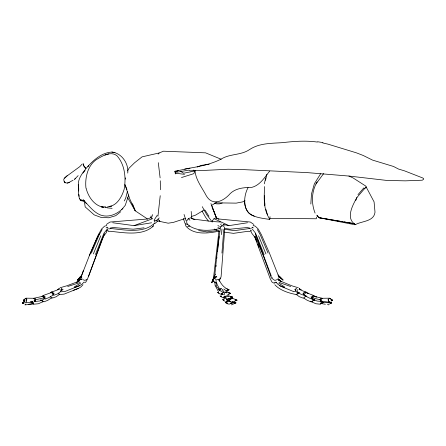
<?xml version="1.0" encoding="UTF-8"?>
<svg xmlns="http://www.w3.org/2000/svg" width="446" height="446" viewBox="0 0 446 446"><rect width="100%" height="100%" fill="white"/><g stroke="black" fill="none" stroke-linecap="round" stroke-linejoin="round"><path stroke-width="0.67" d="M160.415 189.745L160.281 180.775M320.133 299.015L320.429 301.005L321.098 301.457L321.99 300.989M52.5 297.437L52.477 298.079L56.296 296.696L59.708 294.282M251.739 228.263L252.33 227.17M81.295 276.375L81.406 277.033M295.603 290.619L295.637 288.835M160.22 195.694L157.945 216.288M310.834 204.006L311.481 193.977L314.385 183.713L320.624 173.817M264.629 186.59C264.104 196.106 263.391 206.203 267.516 215.056L265.849 209.23M264.445 195.677L264.829 205.745M244.731 200.516C244.447 205.088 245.707 209.966 249.019 213.272C254.839 217.776 262.722 218.25 269.741 219.46L270.036 216.728M221.957 253.083L223.803 229.484M220.134 277.992L219.399 281.27M303.431 294.812L303.899 292.654M221.467 234.618L221.98 229.027M215.942 266.741L216.081 265.364M216.773 258.496L216.912 257.125M53.091 292.654L53.548 295.369L57.367 293.981L60.779 291.567M320.429 301.005L320.117 299.757L320.406 299.082L320.746 298.497L321.839 298.173L313.967 296.3L312.674 297.833L312.562 298.887L312.986 299.299L317 301.028L321.098 301.457M217.52 251.65L219.176 236.597M213.55 277.68L218.936 231.128M215.925 202.779L211.242 205.662M125.281 179.186L125.449 177.865M61.548 290.619L61.977 288.835M212.145 222.091L212.335 220.909M264.288 183.841L265.749 177.876M35.044 301.457L35.574 300.437L35.273 299.082L35.117 298.497L34.303 298.173L42.816 296.3L43.909 297.833L43.892 299.299L39.543 301.028L35.044 301.457L34.47 300.989M26.353 300.782L26.621 299.4L26.069 298.196L23.37 300.197L24.602 300.938M265.537 180.295L266.847 174.358M314.424 296.016L316.443 297.003L315.155 296.662L313.666 295.525L312.646 295.982L311.793 298.452L312.312 298.887M44.572 298.887L44.817 298.452L43.886 297.164L43.892 295.982L43.151 295.525L42.069 296.662M150.631 217.865L151.088 215.897M316.705 217.068L316.303 218.769L269.858 218.334M127.444 191.379L125.61 198.453L124.256 200.94M195.013 170.422C195.476 179.515 202.071 187.627 206.219 195.621C212.547 206.749 223.803 201.023 230.242 193.542C236.079 187.989 244.252 187.487 251.828 187.37C260.079 185.257 264.629 177.324 269.652 171.147M42.582 296.713L42.816 296.3M276.158 282.803L276.314 282.262M311.52 298.525L312.049 296.439M128.721 194.947L125.27 205.316L121.674 209.631M193.207 170.06L194.813 171.002L193.915 173.639L181.461 177.547M151.389 218.205L152.638 214.587M80.509 278.36L90.527 252.648L98.404 234.618L101.554 229.027L104.515 226.2L105.602 225.843M81.579 275.65L83.391 270.505M317.112 181.862C311.553 191.278 311.096 203.014 315.077 213.099M88.642 276.158L104.542 233.604M35.546 299.015L35.457 301.005M216.176 202.066L215.914 202.841L236.168 203.131L242.473 201.927L244.988 200.739M355.769 200.421L356.934 197.483L365.759 187.22M95.399 254.627L103.957 233.219L107.23 229.121M93.392 253.897L100.774 235.8M107.637 229.601L108.183 228.263L107.296 227.17M91.374 253.083L99.112 234.992L102.167 229.484M89.456 255.363L97.334 237.328L99.224 233.972M214.448 276.241L212.642 280.06L216.728 276.375M213.556 280.974L211.571 282.77L213.378 278.956M248.065 187.643C243.07 196.708 242.434 212.352 254.237 216.171M214.699 275.935L212.642 280.06L215.775 276.704M213.037 279.826L211.571 282.77L213.361 280.852M26.899 299.394L26.476 300.186L26.559 301.596L26.002 302.182M313.209 300.465L311.916 302.009L311.492 301.596M220.698 226.685C217.86 242.936 216.494 259.906 214.643 276.42M44.059 301.786L47.755 300.342L51.769 297.755M51.268 292.911L51.491 292.504L52.048 292.955L52.606 294.014L52.611 295.453L48.826 297.627L45.135 299.076M305.175 296.64L303.871 298.162L303.458 297.755M32.831 301.279L31.192 302.394L33.974 304.166L38.473 303.743L43.056 301.596M45.107 298.525L43.886 297.164L44.293 296.439M297.315 290.524L297.917 289.465M43.502 301.596L43.747 301.162M356.934 197.483C352.691 205.171 345.26 218.434 355.451 224.6C361.907 220.921 373.943 221.74 375.008 212.173L374.082 201.865L366.116 186.891M215.206 282.803L214.877 283.383L215.201 285.903M222.008 290.441L222.604 289.415L223.725 292.219L222.665 292.732C225.358 291.26 228.107 292.286 230.666 293.401L227.7 294.583M296.072 290.619L295.581 289.811L296.584 288.188M220.709 226.953L221.361 225.871L222.459 225.28M127.422 170.946L129.156 168.086L134.547 162.79L142.073 156.858L159.412 152.9L163.392 151.2L205.584 152.839L221.155 159.239M157.209 215.306L154.054 220.19L155.827 220.971L159.255 217.921M25.489 304.306L24.926 304.897L33.35 304.021L33.64 303.609M87.929 166.793L88.715 165.667M33.684 298.692L33.974 298.279L34.699 299.84L34.42 301.312L34.002 300.833M315.98 183.981L323.64 173.583M212.458 220.737L213.818 218.88M81.111 277.596L81.702 276.799M177.547 171.192L174.893 171.275L175.891 173.238L175.373 173.934L174.893 171.275L189.996 168.187M106.338 224.466L109.989 222.041L147.777 218.969L150.542 217.771M154.6 223.134C143.701 233.793 124.529 229.846 111.054 228.536L109.164 228.904M108.094 231.619L109.984 231.251C123.453 232.561 142.631 236.503 153.53 225.849L153.524 224.806M194.88 219.711L190.626 217.771L188.268 218.713L186.69 220.943L186.807 223.167L188.909 225.648M158.146 154.087L159.155 153.05M278.583 277.033L278.711 276.375M80.313 276.704L77.537 280.06L81.205 276.682M79.243 279.413L76.467 282.77L79.94 278.65M59.039 288.98L57.707 289.727L59.312 288.473M82.962 173.07L85.08 170.55M357.976 194.673L363.78 187.917M75.586 178.344L74.454 179.409L78.156 175.624M82.198 164.061L79.784 166.642L67.195 175.841L64.073 178.695L63.745 179.476L64.018 181.065L65.027 182.687L67.368 183.128L69.353 182.263M106.176 225.871L106.711 225.28M81.674 275.249L77.537 280.06L80.67 276.916L81.891 276.871M84.082 282.023L81.908 284.28L79.639 285.613L65.205 291.4L61.102 291.779L60.684 291.283M83.012 284.738L80.838 286.99L78.568 288.322L64.129 294.115L60.026 294.488L58.42 293.373M176.616 171.292L176.276 172.044L176.95 172.217L188.825 170.121L190.386 170.879L195.504 170.339L200.103 170.64L228.19 169.229L243.076 169.597L306.893 172.585L349.001 176.064L386.76 180.429L405.353 180.847L422.284 180.201L423.616 179.27L423.555 178.445L422.579 177.915L404.438 170.824L398.54 169.067L393.511 166.464L372.505 160.081L363.195 155.47L356.438 152.85L328.016 144.153L322.692 142.926M77.364 281.872L79.6 279.625L80.821 279.581L82.058 278.834L81.027 279.313M274.686 283.054L275.344 282.396M77.392 281.933L80.575 278.956M212.775 280.261L213.4 279.653M216.282 280.094L216.851 279.547M32.865 301.234L31.192 302.394L32.798 303.074M42.141 296.529L42.688 296.016M122.906 208.444C117.03 214.141 108.662 218.022 100.517 215.017C93.108 212.023 88.631 205.149 83.079 199.758L86.234 203.515M154.756 223.68L157.694 221.071M64.436 178.065L67.14 175.702M331.244 300.938L332.644 300.197L329.416 298.196L322.118 298.279L321.544 298.753L321.265 300.899L321.728 301.312L329.46 302.182L328.624 301.596L328.1 299.394M106.154 227.923L106.945 227.293M120.771 211.711L115.704 215.691L108.679 217.765L101.108 217.436L94.245 214.9L85.192 206.905L84.467 202.2M219.934 290.519L218.813 289.727L221.394 288.473M278.583 276.933L279.419 276.916L283.048 280.06L278.07 274.903L278.388 275.65L269.261 252.648L261.35 234.618L258.217 229.027L255.296 226.2L254.226 225.843M232.444 302.182L237.055 300.186L232.316 298.196L228.726 300.197L229.757 300.95M228.374 298.564L226.378 299.679L227.326 300.364M296.127 294.282L296.557 294.683L297.287 294.215M58.727 289.17L59.195 288.869M313.666 295.525L305.962 292.504L304.657 294.014L304.529 295.046L304.941 295.453L308.091 297.476L311.832 299.076M220.475 224.466L221.35 223.909M329.254 304.345L328.39 304.897L327.554 304.306M364.053 188.831L365.324 188.039L365.324 187.621M204.235 209.888L195.471 215.173L191.568 216.444M218.534 280.283L220.469 278.56L221.088 276.659L224.254 235.8L224.695 227.923L224.299 227.293M229.919 300.938L228.726 300.197L232.316 298.196M74.203 286.962L80.642 283.154M223.914 299.623L222.833 299.712L223.808 300.431M226.256 302.338L225.308 302.394L227.198 303.704L229.132 304.166L233.609 302.466L231.898 301.725M312.222 301.15L314.725 299.968M73.099 180.184L68.455 182.771L67.374 182.955M226.083 296.016L223.903 297.003L224.884 297.722M86.875 279.391L85.008 280.389L82.766 279.659M84.617 282.758L85.805 282.106L87.567 278.873L102 239.569L103.472 236.319L106.561 232.31L106.912 230.66M189.84 225.849L187.482 226.785M23.738 303.659L22.3 302.906L24.998 300.905L22.3 302.906L23.532 303.648M80.313 277.551L81.44 276.944M79.243 280.261L80.369 279.653M330.174 303.648L331.573 302.906L329.321 301.552M222.342 291.528L221.11 291.283L218.813 289.727L220.24 288.98M218.691 291.94L217.743 292.442L218.863 293.234M226.88 296.713L228.017 296.3L229.054 296.763M230.705 303.72L233.609 302.466L231.881 301.791M228.268 301.234L229.138 300.799M197.216 167.027L201.341 165.36L209.207 164.301M331.071 300.95L332.644 300.197L329.416 298.196L328.379 299.4L328.2 300.186L328.657 300.782M330.001 303.659L331.573 302.906L330.218 302.377M219.984 289.577L218.813 289.727M299.545 292.699L295.982 294.488C288.874 293.178 279.876 290.335 274.842 284.738M111.611 206.147L109.08 206.481C117.315 205.467 122.07 196.318 124.211 189.065C126.123 177.742 124.913 164.758 116.997 155.799C110.753 150.57 101.766 156.306 96.085 159.807C87.511 165.94 84.879 178.049 85.944 188.039M321.449 301.279L323.378 302.394L320.027 304.166L315.924 303.743L311.916 302.009M305.482 296.679L306.709 296.172M152.315 226.785L153.045 226.484M230.287 298.279L229.255 298.692L228.765 299.745L229.774 301.552M321.661 303.074L323.378 302.394L322.263 301.931M74.292 287.681L79.639 285.613M73.216 290.391L78.568 288.322M224.756 301.15L222.833 299.712L224.087 299.238M112.715 222.755L134.062 225.637L152.593 218.685L151.545 218.061M79.561 281.013L66.833 285.797L60.054 287.742M226.802 290.619L228.999 289.811L226.891 288.835M58.9 289.426L51.206 292.219L50.766 292.732L51.574 291.918L52.522 292.163L53.843 294.812M43.151 295.525L51.491 292.504M275.093 282.686L273.861 283.104L272.027 282.106L270.265 278.873L255.697 239.569C254.956 236.168 251.667 234.172 250.663 230.972M225.553 301.541L226.585 302.009L227.722 301.596M225.464 297.761L224.338 298.162L223.329 297.699M307.383 293.574L308.392 293.206M305.298 296.646L306.815 296.099M277.044 279.659L274.931 280.389L273.097 279.391L272.093 277.563M226.735 290.619L228.999 289.811L225.559 288.188M223.463 294.282L222.298 294.683L221.255 294.215M106.555 230.911L108.261 230.32M230.643 297.867L232.678 297.164L230.811 296.439M231.374 304.897L235.984 302.895L234.189 302.104M177.369 170.935L178.433 170.567M226.457 301.507L227.209 301.251M313.248 300.431L314.843 299.89M297.694 293.234L298.892 292.838M185.72 218.356L173.371 222.398L168.17 223.195L156.016 220.603M67.681 286.51L80.208 282.469M225.202 297.755L224.187 298.079L222.18 297.37L220.101 295.921L221.439 296.679M230.526 297.839L232.678 297.164L227.85 295.525L223.903 297.003L225.827 298.441M228.475 294.087L230.666 293.401L228.77 292.654M222.236 202.997L219.399 203.883L216.645 203.878L214.102 203.075M222.242 293.262L222.599 293.15M221.171 295.971L221.528 295.86M235.092 300.782L237.055 300.186L235.259 299.394M234.016 303.497L235.984 302.895L234.15 302.109M108.863 153.87L104.966 155.041M194.813 171.002L183.646 173.226L180.775 171.454M220.435 289.17L221.478 288.869M216.098 283.896L216.957 283.656M226.691 301.596L227.767 301.306M43.909 297.833L35.78 299.729M222.833 299.712L223.764 299.489M221.327 226.161L222.448 225.905M107.269 207.028L110.97 206.23M184.689 169.045L186.043 168.789M110.168 228.068L113.161 227.527L133.198 229.199L144.019 227.817M53.531 293.368L54.245 293.239M186.718 168.66C198.487 166.704 210.389 164.563 221.132 159.11C229.813 153.563 241.147 155.47 249.715 149.46C259.539 143.049 271.307 143.411 282.463 142.648C294.037 141.304 305.789 140.44 317.39 142.062M134.062 225.637L151.573 222.777M30.205 301.451L31.471 301.245M28.505 304.267L32.932 303.542L33.35 304.021M219.7 228.536C209.648 231.05 198.258 231.491 189.16 225.832M45.609 296.991L43.886 297.164M223.033 224.466L228.976 225.637L247.491 222.755M63.12 289.616L61.654 289.811L61.23 288.188M127.762 173.07C128.822 163.531 121.702 153.101 111.901 152.069C101.571 152.621 93.125 160.337 86.624 167.858C82.633 172.786 78.078 178.255 78.284 185.001C78.775 190.096 77.604 196.039 80.475 200.555L84.406 201.369M218.919 230.404L206.944 231.909L198.626 230.526M33.706 302.338L31.192 302.394M31.973 302.494L22.3 302.906M217.341 279.38L219.125 279.809C220.547 282.915 222.521 285.958 225.42 287.865M105.903 207.145L101.231 206.844L103.544 207.2C94.357 205.924 88.169 196.692 86.128 188.268M218.663 292.409L217.743 292.442L220.04 293.992L222.498 294.488M314.804 299.729L312.434 299.623M323.378 302.394L320.786 302.338M331.573 302.906L322.926 302.539M228.726 300.197L229.528 300.203M33.974 298.279L26.069 298.196L23.37 300.197L24.814 300.95M231.519 297.142L232.678 297.164M114.968 152.515L111.901 152.069M227.728 289.755L228.999 289.811M312.122 297.164L310.918 296.991M223.903 297.003L224.745 297.053M220.43 222.041L211.047 221.406L192.616 218.969M232.076 302.438L231.262 302.382L229.484 301.279M184.505 174.336L175.891 173.238M296.768 292.292L298.079 292.409M112.091 208.332L107.414 207.875L104.843 206.844M304.624 295.86L305.75 295.971M319.882 299.729L312.674 297.833M293.323 291.4L297.053 291.779M224.695 229.328L234.546 230.638L249.425 228.536L250.992 228.904M224.282 232.126L233.475 233.347L248.355 231.251L249.922 231.619M215.569 276.871L216.834 277.033M316.794 215.139L318.946 217.698L355.016 224.767L354.275 223.647L318.946 217.698L317.134 215.563M224.879 228.408L230.036 229.199L247.106 227.527L249.71 228.068M318.946 217.698L340.008 221.244M341.368 221.472L342.723 221.701M344.083 221.93L345.444 222.158M346.804 222.387L354.275 223.647M252.157 215.446L253.551 215.68M325.39 304.267L321.226 303.542L320.652 304.021L320.195 303.609M231.831 298.497L230.069 298.173L226.378 299.679L228.268 300.989L230.203 301.457M294.655 289.616L295.581 289.811M223.82 288.975L227.432 291.868M302.918 293.239L303.447 293.368M219.627 231.496L218.629 231.251C208.249 233.42 193.319 235.276 185.737 225.877L185.62 223.652M84.155 200.789L80.431 199.836L84.099 200.901M185.804 223.948L187.593 224.444M213.773 281.025L215.061 282.608L216.778 283.104M298.279 287.742L291.812 285.797L280.216 281.013M217.877 227.605L219.7 228.196M279.124 282.469L290.692 286.51M40.926 300.074L41.941 300.431M79.271 198.621L79.706 198.788M302.996 298.079L299.327 296.696L296.557 294.683M299.355 289.426L307.205 292.732L305.911 291.918L304.657 292.163L303.648 293.401L304.066 295.369L300.398 293.981L297.198 291.567M279.67 285.802L293.044 291.355M40.514 299.968L42.827 301.15M214.459 229.071L216.918 230.114M310.762 301.786L307.015 300.186L303.871 298.162M284.632 287.681L279.854 285.613L277.908 284.28L275.912 282.023M299.255 288.869L301.162 289.727L299.623 288.98M250.334 230.32L251.667 230.911M226.808 292.955L225.793 292.504L224.667 292.911L224.093 293.931L224.405 294.984M348.9 176.031L353.137 177.976L365.804 186.099L366.484 187.487M228.976 225.637L213.991 218.685L216.277 217.771L218.601 218.969L250.323 222.041L253.852 224.466M229.11 300.833L230.08 301.312M223.139 225.994L223.736 226.289M313.967 296.3L314.391 296.713M278.962 276.944L283.048 280.06L279.826 276.704M277.891 279.653L279.084 280.261L277.691 278.956M217.86 218.713L218.936 219.293M217.854 225.52L219.399 226.362M222.509 293.97L221.171 293.206L222.387 293.936M278.689 283.154L284.62 286.962M147.531 219.008L135.261 210.835L127.595 197.6M225.308 302.394L226.256 303.074M159.183 220.842L159.936 221.339L158.23 219.332M353.689 223.307L355.127 224.438M58.905 294.215L59.469 294.683M253.144 225.28L253.852 225.871M215.028 282.58L214.66 282.262M310.723 301.162L311.241 301.596M51.541 298.162L50.431 296.64M312.613 298.541L312.914 298.798M311.542 301.251L311.843 301.507M42.822 302.009L41.729 300.465M278.349 279.625L280.941 281.872M188.268 218.713L189.935 220.162M322.118 298.279L322.575 298.692M219.677 289.565L216.856 286.99L216.26 284.738M252.603 227.293L253.3 227.923M299.16 288.473L299.89 289.17M305.962 292.504L306.374 292.911M278.756 279.413L281.058 281.811M278.265 278.65L281.052 281.738M64.525 182.314L64.938 182.838M252.364 229.121L255.558 233.219L264.116 254.627M211.404 220.921L206.693 214.61L202.267 206.693M208.371 221.004L205.623 217.325L202.066 211.075M214.844 278.315L215.73 279.553M64.146 181.394L65.027 182.687M226.585 302.009L227.7 303.743M84.099 166.436L85.699 168.304L83.514 165.265L83.915 166.185M205.127 210.25L208.929 216.265M269.741 219.46L267.628 215.424M257.309 229.484L260.336 234.992L268.057 253.083M216.377 283.093L219.387 288.646M215.306 285.802L218.317 291.355M59.981 289.465L60.55 290.524M61.654 289.811L62.022 290.619M255.29 233.604L271.335 276.158M255.173 235.912L263.82 257.125L271.564 278.416M258.574 235.8L265.928 253.897M254.738 236.558L256.751 241.598M257.76 244.113L259.014 247.262M216.572 218.267L212.028 206.671L216.706 218.618L210.902 203.504M125.203 185.107L126.959 189.611M132.495 203.761L135.261 210.835L129.803 198.988L124.919 184.482M186.105 220.748L184.053 214.476M185.034 223.457L183.351 218.512M226.3 297.755L226.624 298.831M32.625 302.455L32.932 303.542M154.277 220.909L154.595 222.091M78.853 194.395L79.221 196.279M158.297 162.695L160.114 177.865M223.78 224.332L224.076 226.172M191.172 211.432L191.813 218.713M215.948 280.668L216.271 283.188M264.305 199.005L264.879 204.513M78.741 189.054L78.49 185.586L78.713 191.005M78.535 184.722L78.73 189.951M215.624 274.089L215.635 274.881M317.608 141.756A71.081 35.808 -3.9 0 1 322.954 142.642M83.413 164.764L83.201 163.754L83.408 164.764"/></g></svg>
